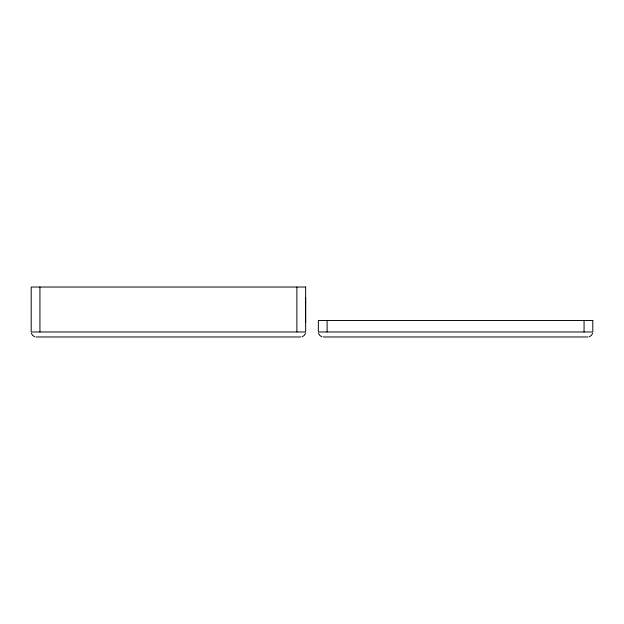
<?xml version="1.0" encoding="UTF-8"?>
<svg xmlns="http://www.w3.org/2000/svg" width="624" height="624" viewBox="0 0 624 624"><rect width="100%" height="100%" fill="white"/><g stroke="black" fill="none" stroke-linecap="round" stroke-linejoin="round"><path stroke-width="0.94" d="M305.635 322.491L305.635 297.515M305.464 333.271L304.169 335.509L301.93 336.804M592.628 333.271L591.334 335.509L589.095 336.804M36.192 336.968L300.635 336.968M323.365 336.968L587.808 336.968M322.07 336.804L319.831 335.509L318.536 333.271M34.905 336.804L32.666 335.509L31.372 333.271M584.064 320.486L584.064 331.976M327.109 320.486L327.109 331.976M296.891 287.032L296.891 331.976M39.936 287.032L39.936 331.976M305.635 287.032L31.2 287.032L31.2 331.976L305.635 331.976L305.635 287.032M592.8 320.486L318.365 320.486L318.365 331.976L592.8 331.976L592.8 320.486"/></g></svg>
